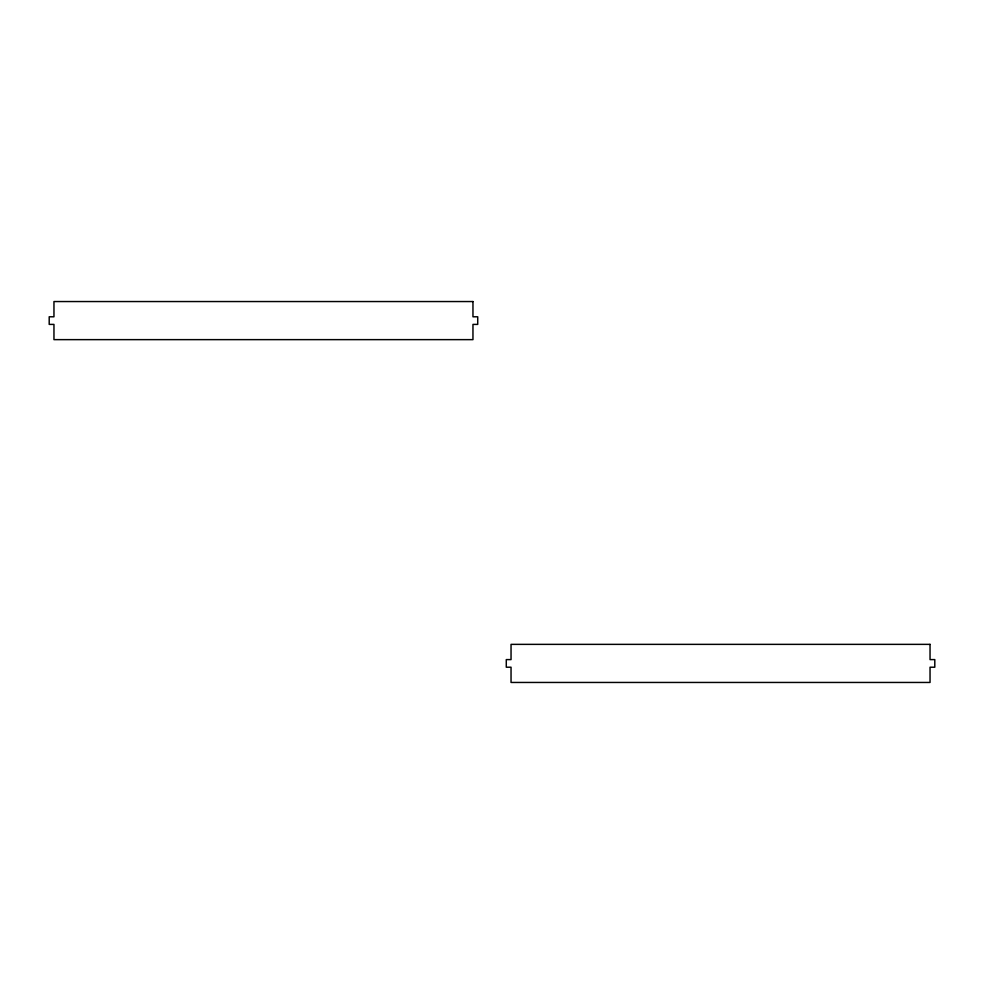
<?xml version="1.0" encoding="UTF-8"?>
<svg xmlns="http://www.w3.org/2000/svg" width="984" height="984" viewBox="0 0 984 984"><rect width="100%" height="100%" fill="white"/><g stroke="black" fill="none" stroke-linecap="round" stroke-linejoin="round"><path stroke-width="1.48" d="M472.96 301.547L53.96 301.547L53.96 316.786L49.2 316.786L49.2 324.4L53.96 324.4L53.96 339.64L472.96 339.64L472.96 324.4L477.72 324.4L477.72 316.786L472.96 316.786L472.96 301.547M930.04 644.36L511.04 644.36L511.04 659.6L506.28 659.6L506.28 667.214L511.04 667.214L511.04 682.453L930.04 682.453L930.04 667.214L934.8 667.214L934.8 659.6L930.04 659.6L930.04 644.36"/></g></svg>
